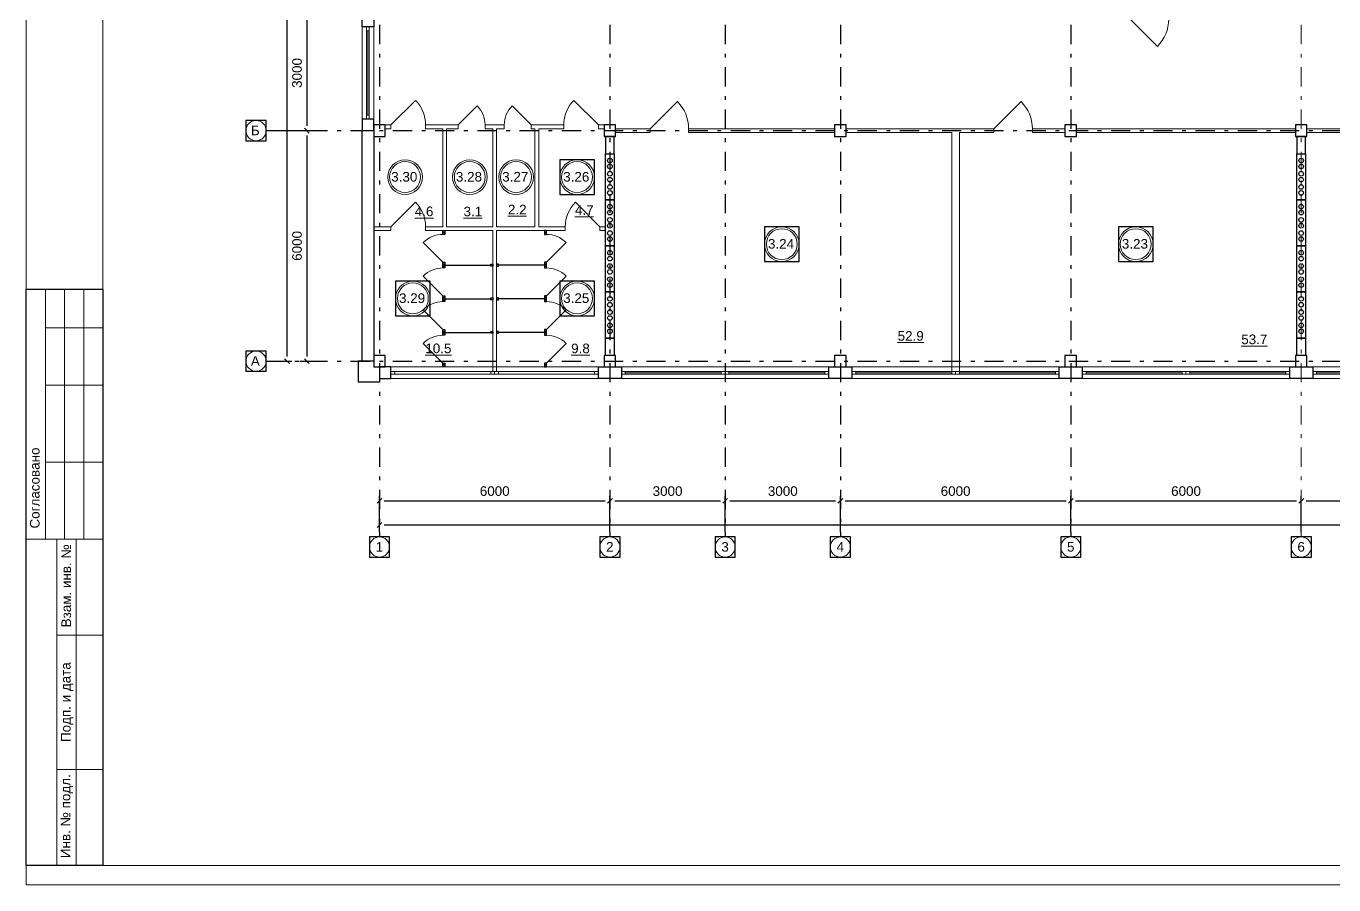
# Model space of a CAD drawing. Header units: metres. Extents: x -5 to 574, y -5 to 79.
# Drawn here: x 484.5 to 518.55, y 0 to 22.35 of the extents above; entities that cross this region are included whole.
import ezdxf
from ezdxf.enums import TextEntityAlignment as Align

# ---------------------------------------------------------------- set-up
doc = ezdxf.new("R2010")
doc.units = ezdxf.units.M
doc.header["$MEASUREMENT"] = 0
doc.linetypes.add('( Dashdot )', pattern=[1.001, 0.5, -0.25, 0.001, -0.25])
doc.layers.get('DEFPOINTS').update_dxf_attribs({"lineweight": 0})
doc.layers.add('Level 50', color=7, linetype='Continuous', lineweight=0)
doc.layers.add('Level 63', color=7, linetype='Continuous', lineweight=0)
doc.layers.add('YOLO_STAMP', color=1, linetype='Continuous')
doc.layers.add('YOLO_TABLE', color=1, linetype='Continuous')
doc.styles.add('Standard_0', font='arial.ttf')
doc.styles.add('Style-Arial', font='arial.ttf')
doc.dimstyles.get("Standard").update_dxf_attribs({"dimtxt": 0.00018, "dimasz": 0.00018, "dimexe": 0.0002, "dimexo": 0.0625, "dimgap": 9e-05, "dimtad": 0, "dimtih": 1, "dimtoh": 1, "dimdec": 4, "dimlfac": 1000, "dimzin": 0, "dimdsep": 46, "dimtxsty": 'Standard_0', "dimcen": 9e-05, "dimadec": 0, "dimazin": 0, "dimtfac": 1, "dimtdec": 4, "dimtofl": 0, "dimtmove": 0, "dimatfit": 0, "dimfxl": 0.01, "dimfxlon": 1, "dimtolj": 1, "dimtzin": 0, "dimarcsym": 0})

# ---------------------------------------------------------------- blocks, each defined once
blk = doc.blocks.new('_Oblique-1')
at = {"color": 0, "linetype": 'ByBlock', "lineweight": -2}
blk.add_line((0.5, 0.5), (-0.5, -0.5), dxfattribs=at)
blk = doc.blocks.new('*D279')
at = {"color": 0, "linetype": 'Continuous', "lineweight": -2, "transparency": 16777216}
for p, q in [((493.703, 9.181), (493.703, 9.491)), ((493.828, 9.366), (559.578, 9.366)), ((559.703, 9.181), (559.703, 9.491))]:
    blk.add_line(p, q, dxfattribs=at)
at = {"layer": 'DEFPOINTS', "color": 0, "linetype": 'Continuous', "lineweight": 0, "transparency": 16777216}
for p in [(559.703, 9.366), (493.703, 9.056), (559.703, 9.056)]:
    blk.add_point(p, dxfattribs=at)
at = {"color": 0, "linetype": 'Continuous', "lineweight": -2, "transparency": 16777216, "xscale": 0.125, "yscale": 0.125, "zscale": 0.125, "rotation": 180}
blk.add_blockref('_Oblique-1', (493.703, 9.366), dxfattribs=at)
at = {"color": 0, "linetype": 'Continuous', "lineweight": -2, "transparency": 16777216, "xscale": 0.125, "yscale": 0.125, "zscale": 0.125}
blk.add_blockref('_Oblique-1', (559.703, 9.366), dxfattribs=at)
at = {"color": 0, "linetype": 'Continuous', "lineweight": 0, "transparency": 16777216, "insert": (526.703, 9.619), "char_height": 0.25, "attachment_point": 5, "style": 'Style-Arial'}
blk.add_mtext('\\A1;66000', dxfattribs=at)
blk = doc.blocks.new('*D281')
at = {"color": 0, "linetype": 'Continuous', "lineweight": -2, "transparency": 16777216}
for p, q in [((490.876, 55.629), (491.418, 55.629)), ((491.293, 55.504), (491.293, 13.754)), ((490.876, 13.629), (491.418, 13.629))]:
    blk.add_line(p, q, dxfattribs=at)
at = {"layer": 'DEFPOINTS', "color": 0, "linetype": 'Continuous', "lineweight": 0, "transparency": 16777216}
for p in [(490.751, 55.629), (490.751, 13.629), (491.293, 13.629)]:
    blk.add_point(p, dxfattribs=at)
at = {"color": 0, "linetype": 'Continuous', "lineweight": -2, "transparency": 16777216, "xscale": 0.125, "yscale": 0.125, "zscale": 0.125}
for p, rotation in [((491.293, 55.629), 90), ((491.293, 13.629), 270)]:
    blk.add_blockref('_Oblique-1', p, dxfattribs=dict(at, rotation=rotation))
at = {"color": 0, "linetype": 'Continuous', "lineweight": 0, "transparency": 16777216, "insert": (491.041, 34.629), "char_height": 0.25, "attachment_point": 5, "rotation": 90, "style": 'Style-Arial'}
blk.add_mtext('\\A1;42000', dxfattribs=at)
blk = doc.blocks.new('*D277')
at = {"color": 0, "linetype": 'Continuous', "lineweight": -2, "transparency": 16777216}
for p, q in [((493.703, 9.181), (493.703, 10.119)), ((493.828, 9.994), (499.578, 9.994)), ((499.703, 9.181), (499.703, 10.119))]:
    blk.add_line(p, q, dxfattribs=at)
at = {"layer": 'DEFPOINTS', "color": 0, "linetype": 'Continuous', "lineweight": 0, "transparency": 16777216}
for p in [(499.703, 9.994), (493.703, 9.056), (499.703, 9.056)]:
    blk.add_point(p, dxfattribs=at)
at = {"color": 0, "linetype": 'Continuous', "lineweight": -2, "transparency": 16777216, "xscale": 0.125, "yscale": 0.125, "zscale": 0.125, "rotation": 180}
blk.add_blockref('_Oblique-1', (493.703, 9.994), dxfattribs=at)
at = {"color": 0, "linetype": 'Continuous', "lineweight": -2, "transparency": 16777216, "xscale": 0.125, "yscale": 0.125, "zscale": 0.125}
blk.add_blockref('_Oblique-1', (499.703, 9.994), dxfattribs=at)
at = {"color": 0, "linetype": 'Continuous', "lineweight": 0, "transparency": 16777216, "insert": (496.703, 10.246), "char_height": 0.25, "attachment_point": 5, "style": 'Style-Arial'}
blk.add_mtext('\\A1;6000', dxfattribs=at)
blk = doc.blocks.new('*U29')
at = {"color": 7, "linetype": 'Continuous', "lineweight": 0, "flags": 128}
blk.add_lwpolyline([(42.05, 29.7), (42.05, -29.7), (-42.05, -29.7), (-42.05, 29.7), (42.05, 29.7)], close=True, dxfattribs=at)
at = {"layer": 'Level 50', "color": 7, "linetype": 'Continuous', "lineweight": 13}
for p, q in [((-40.05, 29.2), (-40.05, -29.2)), ((41.55, -29.2), (-41.25, -29.2))]:
    blk.add_line(p, q, dxfattribs=at)
at = {"layer": 'Level 63', "color": 7, "linetype": 'Continuous', "lineweight": 13}
for p, q in [((-42.05, -14.2), (-40.05, -14.2)), ((-42.05, -14.2), (-42.05, -20.7)), ((-41.55, -14.2), (-41.55, -20.7)), ((-41.05, -14.2), (-41.05, -20.7)), ((-40.55, -14.2), (-40.55, -20.7)), ((-41.55, -15.2), (-40.05, -15.2)), ((-41.55, -16.7), (-40.05, -16.7)), ((-41.55, -18.7), (-40.05, -18.7)), ((-42.05, -20.7), (-40.05, -20.7)), ((-41.25, -20.7), (-40.05, -20.7)), ((-40.75, -29.2), (-40.75, -20.7)), ((-41.25, -23.2), (-40.05, -23.2)), ((-41.25, -26.7), (-40.05, -26.7))]:
    blk.add_line(p, q, dxfattribs=at)
at = {"layer": 'Level 63', "color": 7, "linetype": 'Continuous', "lineweight": 13, "flags": 128}
blk.add_lwpolyline([(-41.25, -29.2), (-41.25, -20.7)], dxfattribs=at)
at = {"layer": 'Level 63', "color": 7, "linetype": 'Continuous', "lineweight": 0, "style": 'Style-Arial'}
for s, p in [('Согласовано', (-41.826, -19.373)), ('Взам. инв. №', (-41.007, -21.916)), ('Подп. и дата', (-41.02, -24.945)), ('Инв. № подл.', (-41.025, -27.913))]:
    blk.add_text(s, height=0.25002, rotation=90, dxfattribs=at).set_placement(p, align=Align.MIDDLE_CENTER)
blk = doc.blocks.new('*D495')
at = {"color": 0, "linetype": 'Continuous', "lineweight": -2, "transparency": 16777216}
for p, q in [((491.126, 22.629), (491.933, 22.629)), ((491.808, 22.504), (491.808, 19.754)), ((490.876, 19.629), (491.933, 19.629))]:
    blk.add_line(p, q, dxfattribs=at)
at = {"layer": 'DEFPOINTS', "color": 0, "linetype": 'Continuous', "lineweight": 0, "transparency": 16777216}
for p in [(491.001, 22.629), (490.751, 19.629), (491.808, 19.629)]:
    blk.add_point(p, dxfattribs=at)
at = {"color": 0, "linetype": 'Continuous', "lineweight": -2, "transparency": 16777216, "xscale": 0.125, "yscale": 0.125, "zscale": 0.125}
for p, rotation in [((491.808, 22.629), 90), ((491.808, 19.629), 270)]:
    blk.add_blockref('_Oblique-1', p, dxfattribs=dict(at, rotation=rotation))
at = {"color": 0, "linetype": 'Continuous', "lineweight": 0, "transparency": 16777216, "insert": (491.556, 21.129), "char_height": 0.25, "attachment_point": 5, "rotation": 90, "style": 'Style-Arial'}
blk.add_mtext('\\A1;3000', dxfattribs=at)
blk = doc.blocks.new('*D496')
at = {"color": 0, "linetype": 'Continuous', "lineweight": -2, "transparency": 16777216}
for p, q in [((490.876, 19.629), (491.933, 19.629)), ((491.808, 19.504), (491.808, 13.754)), ((491.626, 13.629), (491.933, 13.629))]:
    blk.add_line(p, q, dxfattribs=at)
at = {"layer": 'DEFPOINTS', "color": 0, "linetype": 'Continuous', "lineweight": 0, "transparency": 16777216}
for p in [(490.751, 19.629), (491.501, 13.629), (491.808, 13.629)]:
    blk.add_point(p, dxfattribs=at)
at = {"color": 0, "linetype": 'Continuous', "lineweight": -2, "transparency": 16777216, "xscale": 0.125, "yscale": 0.125, "zscale": 0.125}
for p, rotation in [((491.808, 19.629), 90), ((491.808, 13.629), 270)]:
    blk.add_blockref('_Oblique-1', p, dxfattribs=dict(at, rotation=rotation))
at = {"color": 0, "linetype": 'Continuous', "lineweight": 0, "transparency": 16777216, "insert": (491.556, 16.629), "char_height": 0.25, "attachment_point": 5, "rotation": 90, "style": 'Style-Arial'}
blk.add_mtext('\\A1;6000', dxfattribs=at)
blk = doc.blocks.new('*D514')
at = {"color": 0, "linetype": 'Continuous', "lineweight": -2, "transparency": 16777216}
for p, q in [((499.703, 9.181), (499.703, 10.119)), ((499.828, 9.994), (502.578, 9.994)), ((502.703, 9.181), (502.703, 10.119))]:
    blk.add_line(p, q, dxfattribs=at)
at = {"layer": 'DEFPOINTS', "color": 0, "linetype": 'Continuous', "lineweight": 0, "transparency": 16777216}
for p in [(502.703, 9.994), (499.703, 9.056), (502.703, 9.056)]:
    blk.add_point(p, dxfattribs=at)
at = {"color": 0, "linetype": 'Continuous', "lineweight": -2, "transparency": 16777216, "xscale": 0.125, "yscale": 0.125, "zscale": 0.125, "rotation": 180}
blk.add_blockref('_Oblique-1', (499.703, 9.994), dxfattribs=at)
at = {"color": 0, "linetype": 'Continuous', "lineweight": -2, "transparency": 16777216, "xscale": 0.125, "yscale": 0.125, "zscale": 0.125}
blk.add_blockref('_Oblique-1', (502.703, 9.994), dxfattribs=at)
at = {"color": 0, "linetype": 'Continuous', "lineweight": 0, "transparency": 16777216, "insert": (501.203, 10.246), "char_height": 0.25, "attachment_point": 5, "style": 'Style-Arial'}
blk.add_mtext('\\A1;3000', dxfattribs=at)
blk = doc.blocks.new('*D515')
at = {"color": 0, "linetype": 'Continuous', "lineweight": -2, "transparency": 16777216}
for p, q in [((502.703, 9.181), (502.703, 10.119)), ((502.828, 9.994), (505.578, 9.994)), ((505.703, 9.181), (505.703, 10.119))]:
    blk.add_line(p, q, dxfattribs=at)
at = {"layer": 'DEFPOINTS', "color": 0, "linetype": 'Continuous', "lineweight": 0, "transparency": 16777216}
for p in [(505.703, 9.994), (502.703, 9.056), (505.703, 9.056)]:
    blk.add_point(p, dxfattribs=at)
at = {"color": 0, "linetype": 'Continuous', "lineweight": -2, "transparency": 16777216, "xscale": 0.125, "yscale": 0.125, "zscale": 0.125, "rotation": 180}
blk.add_blockref('_Oblique-1', (502.703, 9.994), dxfattribs=at)
at = {"color": 0, "linetype": 'Continuous', "lineweight": -2, "transparency": 16777216, "xscale": 0.125, "yscale": 0.125, "zscale": 0.125}
blk.add_blockref('_Oblique-1', (505.703, 9.994), dxfattribs=at)
at = {"color": 0, "linetype": 'Continuous', "lineweight": 0, "transparency": 16777216, "insert": (504.203, 10.246), "char_height": 0.25, "attachment_point": 5, "style": 'Style-Arial'}
blk.add_mtext('\\A1;3000', dxfattribs=at)
blk = doc.blocks.new('*D516')
at = {"color": 0, "linetype": 'Continuous', "lineweight": -2, "transparency": 16777216}
for p, q in [((505.703, 9.181), (505.703, 10.119)), ((505.828, 9.994), (511.578, 9.994)), ((511.703, 9.181), (511.703, 10.119))]:
    blk.add_line(p, q, dxfattribs=at)
at = {"layer": 'DEFPOINTS', "color": 0, "linetype": 'Continuous', "lineweight": 0, "transparency": 16777216}
for p in [(511.703, 9.994), (505.703, 9.056), (511.703, 9.056)]:
    blk.add_point(p, dxfattribs=at)
at = {"color": 0, "linetype": 'Continuous', "lineweight": -2, "transparency": 16777216, "xscale": 0.125, "yscale": 0.125, "zscale": 0.125, "rotation": 180}
blk.add_blockref('_Oblique-1', (505.703, 9.994), dxfattribs=at)
at = {"color": 0, "linetype": 'Continuous', "lineweight": -2, "transparency": 16777216, "xscale": 0.125, "yscale": 0.125, "zscale": 0.125}
blk.add_blockref('_Oblique-1', (511.703, 9.994), dxfattribs=at)
at = {"color": 0, "linetype": 'Continuous', "lineweight": 0, "transparency": 16777216, "insert": (508.703, 10.246), "char_height": 0.25, "attachment_point": 5, "style": 'Style-Arial'}
blk.add_mtext('\\A1;6000', dxfattribs=at)
blk = doc.blocks.new('*D517')
at = {"color": 0, "linetype": 'Continuous', "lineweight": -2, "transparency": 16777216}
for p, q in [((511.703, 9.181), (511.703, 10.119)), ((511.828, 9.994), (517.578, 9.994)), ((517.703, 9.181), (517.703, 10.119))]:
    blk.add_line(p, q, dxfattribs=at)
at = {"layer": 'DEFPOINTS', "color": 0, "linetype": 'Continuous', "lineweight": 0, "transparency": 16777216}
for p in [(517.703, 9.994), (511.703, 9.056), (517.703, 9.056)]:
    blk.add_point(p, dxfattribs=at)
at = {"color": 0, "linetype": 'Continuous', "lineweight": -2, "transparency": 16777216, "xscale": 0.125, "yscale": 0.125, "zscale": 0.125, "rotation": 180}
blk.add_blockref('_Oblique-1', (511.703, 9.994), dxfattribs=at)
at = {"color": 0, "linetype": 'Continuous', "lineweight": -2, "transparency": 16777216, "xscale": 0.125, "yscale": 0.125, "zscale": 0.125}
blk.add_blockref('_Oblique-1', (517.703, 9.994), dxfattribs=at)
at = {"color": 0, "linetype": 'Continuous', "lineweight": 0, "transparency": 16777216, "insert": (514.703, 10.246), "char_height": 0.25, "attachment_point": 5, "style": 'Style-Arial'}
blk.add_mtext('\\A1;6000', dxfattribs=at)
blk = doc.blocks.new('*D518')
at = {"color": 0, "linetype": 'Continuous', "lineweight": -2, "transparency": 16777216}
for p, q in [((517.703, 9.181), (517.703, 10.119)), ((517.828, 9.994), (523.578, 9.994)), ((523.703, 9.181), (523.703, 10.119))]:
    blk.add_line(p, q, dxfattribs=at)
at = {"layer": 'DEFPOINTS', "color": 0, "linetype": 'Continuous', "lineweight": 0, "transparency": 16777216}
for p in [(523.703, 9.994), (517.703, 9.056), (523.703, 9.056)]:
    blk.add_point(p, dxfattribs=at)
at = {"color": 0, "linetype": 'Continuous', "lineweight": -2, "transparency": 16777216, "xscale": 0.125, "yscale": 0.125, "zscale": 0.125, "rotation": 180}
blk.add_blockref('_Oblique-1', (517.703, 9.994), dxfattribs=at)
at = {"color": 0, "linetype": 'Continuous', "lineweight": -2, "transparency": 16777216, "xscale": 0.125, "yscale": 0.125, "zscale": 0.125}
blk.add_blockref('_Oblique-1', (523.703, 9.994), dxfattribs=at)
at = {"color": 0, "linetype": 'Continuous', "lineweight": 0, "transparency": 16777216, "insert": (520.703, 10.246), "char_height": 0.25, "attachment_point": 5, "style": 'Style-Arial'}
blk.add_mtext('\\A1;6000', dxfattribs=at)

msp = doc.modelspace()

# ---------------------------------------------------------------- linework, layer by layer
at = {"color": 1, "linetype": '( Dashdot )'}
for p, q in [((493.70251658, 57.57893372), (493.70251658, 9.05551876)), ((499.70251658, 57.57893372), (499.70251658, 9.05551876)), ((502.70251658, 57.57893372), (502.70251658, 9.05551876)), ((505.70251658, 57.57893372), (505.70251658, 9.05551876)), ((511.70251658, 57.57893372), (511.70251658, 9.05551876)), ((490.75092866, 19.62893372), (562.65092866, 19.62893372)), ((490.75092866, 13.62893372), (562.65092866, 13.62893372))]:
    msp.add_line(p, q, dxfattribs=at)
at = {"color": 1, "linetype": '( Dashdot )', "lineweight": 0}
msp.add_line((517.70251658, 57.57893372), (517.70251658, 9.05551876), dxfattribs=at)
at = {"color": 7, "lineweight": 13}
msp.add_line((513.25092866, 22.52893372), (513.95803544, 21.82182694), dxfattribs=at)
at = {"color": 7, "linetype": 'Continuous', "lineweight": 0, "extrusion": (0, 0, -1)}
msp.add_line((493.40092866, 22.22893372), (493.40092866, 20.02893372), dxfattribs=at)
at = {"color": 7, "linetype": 'Continuous', "lineweight": 13, "extrusion": (0, 0, -1)}
for p, q in [((494.00092866, 19.77893372), (494.63732476, 20.41532982)), ((495.75092866, 19.77893372), (496.24590341, 20.27390847)), ((494.00092866, 17.12893372), (494.63732476, 17.76532982))]:
    msp.add_line(p, q, dxfattribs=at)
at = {"color": 7, "linetype": 'Continuous', "lineweight": 13}
for p, q in [((497.65092866, 19.77893372), (497.15595391, 20.27390847)), ((499.40092866, 19.77893372), (498.76453256, 20.41532982)), ((494.90092866, 19.77893372), (495.75092866, 19.77893372)), ((494.90092866, 19.77893372), (494.90092866, 19.67893372)), ((495.75092866, 19.77893372), (495.75092866, 19.67893372)), ((496.45092866, 19.77893372), (496.95092866, 19.77893372)), ((496.45092866, 19.77893372), (496.45092866, 19.67893372)), ((496.95092866, 19.77893372), (496.95092866, 19.67893372)), ((497.65092866, 19.77893372), (498.50092866, 19.77893372)), ((497.65092866, 19.77893372), (497.65092866, 19.67893372)), ((498.50092866, 19.77893372), (498.50092866, 19.67893372)), ((494.90092866, 19.67893372), (495.35092866, 19.67893372)), ((495.35092866, 17.12893372), (495.35092866, 19.67893372)), ((495.45092866, 17.12893372), (495.45092866, 19.67893372)), ((495.45092866, 19.67893372), (495.75092866, 19.67893372)), ((496.45092866, 19.67893372), (496.65092866, 19.67893372)), ((496.65092866, 17.12893372), (496.65092866, 19.67893372)), ((496.75092866, 19.67893372), (496.95092866, 19.67893372)), ((496.75092866, 17.12893372), (496.75092866, 19.67893372)), ((497.65092866, 19.67893372), (497.75092866, 19.67893372)), ((497.75092866, 17.12893372), (497.75092866, 19.67893372)), ((497.85092866, 17.12893372), (497.85092866, 19.67893372)), ((497.85092866, 19.67893372), (498.50092866, 19.67893372)), ((500.75092866, 19.67893372), (500.75092866, 19.57893372)), ((501.75092866, 19.67893372), (501.75092866, 19.57893372)), ((509.70092866, 19.67893372), (509.70092866, 19.57893372)), ((510.70092866, 19.67893372), (510.70092866, 19.57893372)), ((499.44092866, 17.12893372), (498.80453256, 17.76532982)), ((494.00092866, 17.12893372), (493.55092866, 17.12893372)), ((494.00092866, 17.02893372), (493.55092866, 17.02893372)), ((494.00092866, 17.12893372), (494.00092866, 17.02893372)), ((494.90092866, 17.12893372), (494.90092866, 17.02893372)), ((495.35092866, 17.12893372), (494.90092866, 17.12893372)), ((496.65092866, 17.02893372), (494.90092866, 17.02893372)), ((496.65092866, 17.12893372), (495.45092866, 17.12893372)), ((497.75092866, 17.12893372), (496.75092866, 17.12893372)), ((498.54092866, 17.02893372), (496.75092866, 17.02893372)), ((498.54092866, 17.12893372), (497.85092866, 17.12893372)), ((498.54092866, 17.12893372), (498.54092866, 17.02893372)), ((499.59092866, 17.12893372), (499.44092866, 17.12893372)), ((499.44092866, 17.12893372), (499.44092866, 17.02893372)), ((499.59092866, 17.02893372), (499.44092866, 17.02893372))]:
    msp.add_line(p, q, dxfattribs=at)
at = {"color": 7, "lineweight": 13, "extrusion": (0, 0, -1)}
for p, q in [((500.75092866, 19.67893372), (501.45803544, 20.3860405)), ((509.70092866, 19.67893372), (510.40803544, 20.3860405))]:
    msp.add_line(p, q, dxfattribs=at)
at = {"color": 252, "linetype": 'Continuous', "lineweight": 13, "extrusion": (0, 0, -1)}
for p, q in [((494.83827624, 16.71658613), (495.35092866, 16.20393372)), ((494.83827624, 15.84158613), (495.35092866, 15.32893372)), ((494.83827624, 14.96658613), (495.35092866, 14.45393372)), ((494.83827624, 14.09158613), (495.35092866, 13.57893372))]:
    msp.add_line(p, q, dxfattribs=at)
at = {"color": 252, "linetype": 'Continuous', "lineweight": 13}
for p, q in [((498.56358108, 16.71658613), (498.05092866, 16.20393372)), ((498.56358108, 15.84158613), (498.05092866, 15.32893372)), ((498.56358108, 14.96658613), (498.05092866, 14.45393372)), ((498.56358108, 14.09158613), (498.05092866, 13.57893372))]:
    msp.add_line(p, q, dxfattribs=at)
at = {"color": 252, "linetype": 'Continuous', "lineweight": 30, "extrusion": (0, 0, -1)}
for p, q in [((495.40092866, 16.12893372), (496.60092866, 16.12893372)), ((495.40092866, 15.25393372), (496.60092866, 15.25393372)), ((495.40092866, 14.37893372), (496.60092866, 14.37893372))]:
    msp.add_line(p, q, dxfattribs=at)
at = {"color": 252, "linetype": 'Continuous', "lineweight": 30}
for p, q in [((498.00092866, 16.12893372), (496.80092866, 16.12893372)), ((498.00092866, 15.25393372), (496.80092866, 15.25393372)), ((498.00092866, 14.37893372), (496.80092866, 14.37893372))]:
    msp.add_line(p, q, dxfattribs=at)
at = {"color": 7, "linetype": 'Continuous', "lineweight": 30}
for p, q in [((493.25092866, 13.62893372), (493.15092866, 13.62893372)), ((493.15092866, 13.62893372), (493.15092866, 13.07893372)), ((493.70092866, 13.07893372), (493.15092866, 13.07893372)), ((493.70092866, 13.17893372), (493.70092866, 13.07893372))]:
    msp.add_line(p, q, dxfattribs=at)
at = {"color": 7, "linetype": 'Continuous', "lineweight": 0}
for p, q in [((502.60092866, 13.32893372), (500.10095938, 13.32673921)), ((505.30092866, 13.32893372), (502.80092866, 13.32893372)), ((508.60092866, 13.32893372), (506.10095938, 13.32673921)), ((511.30092866, 13.32893372), (508.80092866, 13.32893372)), ((514.60092866, 13.32893372), (512.10095938, 13.32673921)), ((517.30092866, 13.32893372), (514.80092866, 13.32893372)), ((520.60092866, 13.32893372), (518.10095938, 13.32673921))]:
    msp.add_line(p, q, dxfattribs=at)
at = {"color": 7, "linetype": 'Continuous', "lineweight": 30, "flags": 128}
for points in [[(493.25092866, 22.32893372), (493.25092866, 22.92893372), (493.55092866, 22.92893372), (493.55092866, 22.32893372), (493.25092866, 22.32893372)], [(493.25092866, 19.62893372), (493.55092866, 19.62893372), (493.55092866, 19.92893372), (493.25092866, 19.92893372), (493.25092866, 19.62893372)], [(493.55092866, 19.77893372), (493.55092866, 19.47893372), (493.85092866, 19.47893372), (493.85092866, 19.77893372), (493.55092866, 19.77893372)], [(499.55092866, 19.77893372), (499.55092866, 19.47893372), (499.85092866, 19.47893372), (499.85092866, 19.77893372), (499.55092866, 19.77893372)], [(505.55092866, 19.77893372), (505.55092866, 19.47893372), (505.85092866, 19.47893372), (505.85092866, 19.77893372), (505.55092866, 19.77893372)], [(511.55092866, 19.77893372), (511.55092866, 19.47893372), (511.85092866, 19.47893372), (511.85092866, 19.77893372), (511.55092866, 19.77893372)], [(517.55092866, 19.77893372), (517.55092866, 19.47893372), (517.85092866, 19.47893372), (517.85092866, 19.77893372), (517.55092866, 19.77893372)], [(493.25092866, 13.62893372), (493.25092866, 19.62893372), (493.55092866, 19.62893372), (493.55092866, 13.62893372), (493.25092866, 13.62893372)], [(499.59092866, 19.02893372), (499.81092866, 19.02893372), (499.81092866, 19.47893372), (499.59092866, 19.47893372), (499.59092866, 19.02893372)], [(517.59092866, 19.02893372), (517.81092866, 19.02893372), (517.81092866, 19.47893372), (517.59092866, 19.47893372), (517.59092866, 19.02893372)], [(499.59092866, 17.82893372), (499.59092866, 19.02893372), (499.81092866, 19.02893372), (499.81092866, 17.82893372), (499.59092866, 17.82893372)], [(517.59092866, 17.82893372), (517.59092866, 19.02893372), (517.81092866, 19.02893372), (517.81092866, 17.82893372), (517.59092866, 17.82893372)], [(499.59092866, 16.62893372), (499.59092866, 17.82893372), (499.81092866, 17.82893372), (499.81092866, 16.62893372), (499.59092866, 16.62893372)], [(517.59092866, 16.62893372), (517.59092866, 17.82893372), (517.81092866, 17.82893372), (517.81092866, 16.62893372), (517.59092866, 16.62893372)], [(499.59092866, 15.42893372), (499.59092866, 16.62893372), (499.81092866, 16.62893372), (499.81092866, 15.42893372), (499.59092866, 15.42893372)], [(517.59092866, 15.42893372), (517.59092866, 16.62893372), (517.81092866, 16.62893372), (517.81092866, 15.42893372), (517.59092866, 15.42893372)], [(499.59092866, 14.22893372), (499.59092866, 15.42893372), (499.81092866, 15.42893372), (499.81092866, 14.22893372), (499.59092866, 14.22893372)], [(517.59092866, 14.22893372), (517.59092866, 15.42893372), (517.81092866, 15.42893372), (517.81092866, 14.22893372), (517.59092866, 14.22893372)], [(499.59092866, 14.22893372), (499.81092866, 14.22893372), (499.81092866, 13.77893372), (499.59092866, 13.77893372), (499.59092866, 14.22893372)], [(517.59092866, 14.22893372), (517.81092866, 14.22893372), (517.81092866, 13.77893372), (517.59092866, 13.77893372), (517.59092866, 14.22893372)], [(493.55092866, 13.77893372), (493.55092866, 13.47893372), (493.85092866, 13.47893372), (493.85092866, 13.77893372), (493.55092866, 13.77893372)], [(499.55092866, 13.77893372), (499.55092866, 13.47893372), (499.85092866, 13.47893372), (499.85092866, 13.77893372), (499.55092866, 13.77893372)], [(505.55092866, 13.77893372), (505.55092866, 13.47893372), (505.85092866, 13.47893372), (505.85092866, 13.77893372), (505.55092866, 13.77893372)], [(511.55092866, 13.77893372), (511.55092866, 13.47893372), (511.85092866, 13.47893372), (511.85092866, 13.77893372), (511.55092866, 13.77893372)], [(517.55092866, 13.77893372), (517.55092866, 13.47893372), (517.85092866, 13.47893372), (517.85092866, 13.77893372), (517.55092866, 13.77893372)], [(493.70092866, 13.17893372), (494.00092866, 13.17893372), (494.00092866, 13.47893372), (493.70092866, 13.47893372), (493.70092866, 13.17893372)], [(500.00092866, 13.17893372), (499.40092866, 13.17893372), (499.40092866, 13.47893372), (500.00092866, 13.47893372), (500.00092866, 13.17893372)], [(506.00092866, 13.17893372), (505.40092866, 13.17893372), (505.40092866, 13.47893372), (506.00092866, 13.47893372), (506.00092866, 13.17893372)], [(512.00092866, 13.17893372), (511.40092866, 13.17893372), (511.40092866, 13.47893372), (512.00092866, 13.47893372), (512.00092866, 13.17893372)], [(518.00092866, 13.17893372), (517.40092866, 13.17893372), (517.40092866, 13.47893372), (518.00092866, 13.47893372), (518.00092866, 13.17893372)]]:
    msp.add_lwpolyline(points, close=True, dxfattribs=at)
at = {"color": 7, "linetype": 'Continuous', "lineweight": 0, "flags": 128}
for points in [[(493.25092866, 22.32893372), (493.25092866, 19.92893372), (493.55092866, 19.92893372), (493.55092866, 22.32893372), (493.25092866, 22.32893372)], [(494.00092866, 13.47893372), (499.40092866, 13.47893372), (499.40092866, 13.17893372), (494.00092866, 13.17893372), (494.00092866, 13.47893372)], [(494.10092866, 13.36393372), (499.30092866, 13.36393372), (499.30092866, 13.29393372), (494.10092866, 13.29393372), (494.10092866, 13.36393372)], [(500.00092866, 13.47893372), (505.40092866, 13.47893372), (505.40092866, 13.17893372), (500.00092866, 13.17893372), (500.00092866, 13.47893372)], [(500.10092866, 13.36173918), (502.60092866, 13.36393372), (502.60099011, 13.29393377), (500.10099011, 13.29173923), (500.10092866, 13.36173918)], [(502.80092866, 13.36393372), (505.30092866, 13.36393372), (505.30092866, 13.29393372), (502.80092866, 13.29393372), (502.80092866, 13.36393372)], [(506.00092866, 13.47893372), (511.40092866, 13.47893372), (511.40092866, 13.17893372), (506.00092866, 13.17893372), (506.00092866, 13.47893372)], [(506.10092866, 13.36173918), (508.60092866, 13.36393372), (508.60099011, 13.29393377), (506.10099011, 13.29173923), (506.10092866, 13.36173918)], [(508.80092866, 13.36393372), (511.30092866, 13.36393372), (511.30092866, 13.29393372), (508.80092866, 13.29393372), (508.80092866, 13.36393372)], [(512.00092866, 13.47893372), (517.40092866, 13.47893372), (517.40092866, 13.17893372), (512.00092866, 13.17893372), (512.00092866, 13.47893372)], [(512.10092866, 13.36173918), (514.60092866, 13.36393372), (514.60099011, 13.29393377), (512.10099011, 13.29173923), (512.10092866, 13.36173918)], [(514.80092866, 13.36393372), (517.30092866, 13.36393372), (517.30092866, 13.29393372), (514.80092866, 13.29393372), (514.80092866, 13.36393372)], [(518.00092866, 13.47893372), (523.40092866, 13.47893372), (523.40092866, 13.17893372), (518.00092866, 13.17893372), (518.00092866, 13.47893372)], [(518.10092866, 13.36173918), (520.60092866, 13.36393372), (520.60099011, 13.29393377), (518.10099011, 13.29173923), (518.10092866, 13.36173918)]]:
    msp.add_lwpolyline(points, close=True, dxfattribs=at)
at = {"color": 7, "linetype": 'Continuous', "lineweight": 13, "extrusion": (0, 0, -1), "flags": 128}
for points in [[(-493.43592866, 22.22893372), (-493.43592866, 22.32893372), (-493.36592866, 22.32893372), (-493.36592866, 22.22893372), (-493.43592866, 22.22893372)], [(-493.43592866, 19.92893372), (-493.43592866, 20.02893372), (-493.36592866, 20.02893372), (-493.36592866, 19.92893372), (-493.43592866, 19.92893372)]]:
    msp.add_lwpolyline(points, close=True, dxfattribs=at)
at = {"color": 7, "linetype": 'Continuous', "lineweight": 0, "extrusion": (0, 0, -1), "flags": 128}
msp.add_lwpolyline([(-493.36592866, 22.22893372), (-493.36592866, 20.02893372), (-493.43592866, 20.02893372), (-493.43592866, 22.22893372), (-493.36592866, 22.22893372)], close=True, dxfattribs=at)
at = {"color": 7, "linetype": 'Continuous', "lineweight": 13, "flags": 128}
for points in [[(494.00092866, 19.77893372), (494.00092866, 19.67893372), (493.85092866, 19.67893372), (493.85092866, 19.77893372), (494.00092866, 19.77893372)], [(499.40092866, 19.77893372), (499.40092866, 19.67893372), (499.55092866, 19.67893372), (499.55092866, 19.77893372), (499.40092866, 19.77893372)], [(511.85092866, 19.67893372), (517.55092866, 19.67893372), (517.55092866, 19.57893372), (511.85092866, 19.57893372), (511.85092866, 19.67893372)], [(494.00092866, 13.36393372), (494.10092866, 13.36393372), (494.10092866, 13.29393372), (494.00092866, 13.29393372), (494.00092866, 13.36393372)], [(496.60092866, 13.36393372), (496.70092866, 13.36393372), (496.70092866, 13.29393372), (496.60092866, 13.29393372), (496.60092866, 13.36393372)], [(496.70092866, 13.36393372), (496.80092866, 13.36393372), (496.80092866, 13.29393372), (496.70092866, 13.29393372), (496.70092866, 13.36393372)], [(499.30092866, 13.36393372), (499.40092866, 13.36393372), (499.40092866, 13.29393372), (499.30092866, 13.29393372), (499.30092866, 13.36393372)], [(500.00092866, 13.36173918), (500.10092866, 13.36173918), (500.10092866, 13.29173918), (500.00092866, 13.29173918), (500.00092866, 13.36173918)], [(502.60092866, 13.36393372), (502.70092866, 13.36393372), (502.70092866, 13.29393372), (502.60092866, 13.29393372), (502.60092866, 13.36393372)], [(502.70092866, 13.36393372), (502.80092866, 13.36393372), (502.80092866, 13.29393372), (502.70092866, 13.29393372), (502.70092866, 13.36393372)], [(505.30092866, 13.36393372), (505.40092866, 13.36393372), (505.40092866, 13.29393372), (505.30092866, 13.29393372), (505.30092866, 13.36393372)], [(506.00092866, 13.36173918), (506.10092866, 13.36173918), (506.10092866, 13.29173918), (506.00092866, 13.29173918), (506.00092866, 13.36173918)], [(508.60092866, 13.36393372), (508.70092866, 13.36393372), (508.70092866, 13.29393372), (508.60092866, 13.29393372), (508.60092866, 13.36393372)], [(508.70092866, 13.36393372), (508.80092866, 13.36393372), (508.80092866, 13.29393372), (508.70092866, 13.29393372), (508.70092866, 13.36393372)], [(511.30092866, 13.36393372), (511.40092866, 13.36393372), (511.40092866, 13.29393372), (511.30092866, 13.29393372), (511.30092866, 13.36393372)], [(512.00092866, 13.36173918), (512.10092866, 13.36173918), (512.10092866, 13.29173918), (512.00092866, 13.29173918), (512.00092866, 13.36173918)], [(514.60092866, 13.36393372), (514.70092866, 13.36393372), (514.70092866, 13.29393372), (514.60092866, 13.29393372), (514.60092866, 13.36393372)], [(514.70092866, 13.36393372), (514.80092866, 13.36393372), (514.80092866, 13.29393372), (514.70092866, 13.29393372), (514.70092866, 13.36393372)], [(517.30092866, 13.36393372), (517.40092866, 13.36393372), (517.40092866, 13.29393372), (517.30092866, 13.29393372), (517.30092866, 13.36393372)], [(518.00092866, 13.36173918), (518.10092866, 13.36173918), (518.10092866, 13.29173918), (518.00092866, 13.29173918), (518.00092866, 13.36173918)]]:
    msp.add_lwpolyline(points, close=True, dxfattribs=at)
for points in [[(500.75092866, 19.57893372), (499.85092866, 19.57893372), (499.85092866, 19.67893372), (500.75092866, 19.67893372)], [(501.75092866, 19.67893372), (505.55092866, 19.67893372), (505.55092866, 19.57893372), (501.75092866, 19.57893372)], [(505.85092866, 19.67893372), (509.70092866, 19.67893372)], [(508.60092866, 19.57893372), (505.85092866, 19.57893372)], [(508.80092866, 19.57893372), (508.80092866, 13.36393372), (508.60092866, 13.36393372), (508.60092866, 19.57893372)], [(509.70092866, 19.57893372), (508.80092866, 19.57893372)], [(510.70092866, 19.67893372), (511.55092866, 19.67893372), (511.55092866, 19.57893372), (510.70092866, 19.57893372)], [(518.75092866, 19.57893372), (517.85092866, 19.57893372), (517.85092866, 19.67893372), (518.75092866, 19.67893372)], [(496.65092866, 17.02893372), (496.65092866, 13.36393372)], [(496.75092866, 13.36393372), (496.75092866, 17.02893372)]]:
    msp.add_lwpolyline(points, dxfattribs=at)
at = {"color": 252, "linetype": 'Continuous', "lineweight": 30, "extrusion": (0, 0, -1), "flags": 128}
for points in [[(-495.40092866, 17.02893372), (-495.40092866, 16.97893372), (-495.35092866, 16.97893372), (-495.35092866, 17.02893372), (-495.40092866, 17.02893372)], [(-495.40092866, 16.97893372), (-495.40092866, 16.92893372), (-495.35092866, 16.92893372), (-495.35092866, 16.97893372), (-495.40092866, 16.97893372)], [(-495.40092866, 16.20393372), (-495.40092866, 16.15393372), (-495.35092866, 16.15393372), (-495.35092866, 16.20393372), (-495.40092866, 16.20393372)], [(-495.40092866, 16.15393372), (-495.40092866, 16.10393372), (-495.35092866, 16.10393372), (-495.35092866, 16.15393372), (-495.40092866, 16.15393372)], [(-495.40092866, 16.10393372), (-495.40092866, 16.05393372), (-495.35092866, 16.05393372), (-495.35092866, 16.10393372), (-495.40092866, 16.10393372)], [(-496.65092866, 16.15393372), (-496.65092866, 16.10393372), (-496.60092866, 16.10393372), (-496.60092866, 16.15393372), (-496.65092866, 16.15393372)], [(-495.40092866, 15.32893372), (-495.40092866, 15.27893372), (-495.35092866, 15.27893372), (-495.35092866, 15.32893372), (-495.40092866, 15.32893372)], [(-495.40092866, 15.27893372), (-495.40092866, 15.22893372), (-495.35092866, 15.22893372), (-495.35092866, 15.27893372), (-495.40092866, 15.27893372)], [(-495.40092866, 15.22893372), (-495.40092866, 15.17893372), (-495.35092866, 15.17893372), (-495.35092866, 15.22893372), (-495.40092866, 15.22893372)], [(-496.65092866, 15.27893372), (-496.65092866, 15.22893372), (-496.60092866, 15.22893372), (-496.60092866, 15.27893372), (-496.65092866, 15.27893372)], [(-495.40092866, 14.45393372), (-495.40092866, 14.40393372), (-495.35092866, 14.40393372), (-495.35092866, 14.45393372), (-495.40092866, 14.45393372)], [(-495.40092866, 14.40393372), (-495.40092866, 14.35393372), (-495.35092866, 14.35393372), (-495.35092866, 14.40393372), (-495.40092866, 14.40393372)], [(-495.40092866, 14.35393372), (-495.40092866, 14.30393372), (-495.35092866, 14.30393372), (-495.35092866, 14.35393372), (-495.40092866, 14.35393372)], [(-496.65092866, 14.40393372), (-496.65092866, 14.35393372), (-496.60092866, 14.35393372), (-496.60092866, 14.40393372), (-496.65092866, 14.40393372)], [(-495.40092866, 13.57893372), (-495.40092866, 13.52893372), (-495.35092866, 13.52893372), (-495.35092866, 13.57893372), (-495.40092866, 13.57893372)], [(-495.40092866, 13.52893372), (-495.40092866, 13.47893372), (-495.35092866, 13.47893372), (-495.35092866, 13.52893372), (-495.40092866, 13.52893372)]]:
    msp.add_lwpolyline(points, close=True, dxfattribs=at)
at = {"color": 252, "linetype": 'Continuous', "lineweight": 30, "flags": 128}
for points in [[(498.00092866, 17.02893372), (498.00092866, 16.97893372), (498.05092866, 16.97893372), (498.05092866, 17.02893372), (498.00092866, 17.02893372)], [(498.00092866, 16.97893372), (498.00092866, 16.92893372), (498.05092866, 16.92893372), (498.05092866, 16.97893372), (498.00092866, 16.97893372)], [(496.75092866, 16.15393372), (496.75092866, 16.10393372), (496.80092866, 16.10393372), (496.80092866, 16.15393372), (496.75092866, 16.15393372)], [(498.00092866, 16.20393372), (498.00092866, 16.15393372), (498.05092866, 16.15393372), (498.05092866, 16.20393372), (498.00092866, 16.20393372)], [(498.00092866, 16.15393372), (498.00092866, 16.10393372), (498.05092866, 16.10393372), (498.05092866, 16.15393372), (498.00092866, 16.15393372)], [(498.00092866, 16.10393372), (498.00092866, 16.05393372), (498.05092866, 16.05393372), (498.05092866, 16.10393372), (498.00092866, 16.10393372)], [(498.00092866, 15.32893372), (498.00092866, 15.27893372), (498.05092866, 15.27893372), (498.05092866, 15.32893372), (498.00092866, 15.32893372)], [(496.75092866, 15.27893372), (496.75092866, 15.22893372), (496.80092866, 15.22893372), (496.80092866, 15.27893372), (496.75092866, 15.27893372)], [(498.00092866, 15.27893372), (498.00092866, 15.22893372), (498.05092866, 15.22893372), (498.05092866, 15.27893372), (498.00092866, 15.27893372)], [(498.00092866, 15.22893372), (498.00092866, 15.17893372), (498.05092866, 15.17893372), (498.05092866, 15.22893372), (498.00092866, 15.22893372)], [(496.75092866, 14.40393372), (496.75092866, 14.35393372), (496.80092866, 14.35393372), (496.80092866, 14.40393372), (496.75092866, 14.40393372)], [(498.00092866, 14.45393372), (498.00092866, 14.40393372), (498.05092866, 14.40393372), (498.05092866, 14.45393372), (498.00092866, 14.45393372)], [(498.00092866, 14.40393372), (498.00092866, 14.35393372), (498.05092866, 14.35393372), (498.05092866, 14.40393372), (498.00092866, 14.40393372)], [(498.00092866, 14.35393372), (498.00092866, 14.30393372), (498.05092866, 14.30393372), (498.05092866, 14.35393372), (498.00092866, 14.35393372)], [(498.00092866, 13.57893372), (498.00092866, 13.52893372), (498.05092866, 13.52893372), (498.05092866, 13.57893372), (498.00092866, 13.57893372)], [(498.00092866, 13.52893372), (498.00092866, 13.47893372), (498.05092866, 13.47893372), (498.05092866, 13.52893372), (498.00092866, 13.52893372)]]:
    msp.add_lwpolyline(points, close=True, dxfattribs=at)
at = {"color": 7, "linetype": 'Continuous', "lineweight": 13}
for centre, radius in [((490.48757322, 19.62893372), 0.26335544), ((494.36901909, 18.41981144), 0.45201344), ((494.36901909, 18.41981144), 0.40201344), ((496.05307715, 18.41981144), 0.45201344), ((496.05307715, 18.41981144), 0.40201344), ((497.25850819, 18.41981144), 0.45201344), ((497.25850819, 18.41981144), 0.40201344), ((498.84659822, 18.41981144), 0.45201344), ((498.84659822, 18.41981144), 0.40201344), ((504.17732789, 16.67441825), 0.45201344), ((504.17732789, 16.67441825), 0.40201344), ((513.39283707, 16.67441825), 0.45201344), ((513.39283707, 16.67441825), 0.40201344), ((494.5718764, 15.26141877), 0.45201344), ((494.5718764, 15.26141877), 0.40201344), ((498.84659822, 15.26141877), 0.45201344), ((498.84659822, 15.26141877), 0.40201344), ((490.48757322, 13.62893372), 0.26335544), ((493.70251658, 8.79216332), 0.26335544), ((499.70251658, 8.79216332), 0.26335544), ((502.70251658, 8.79216332), 0.26335544), ((505.70251658, 8.79216332), 0.26335544), ((511.70251658, 8.79216332), 0.26335544), ((517.70251658, 8.79216332), 0.26335544)]:
    msp.add_circle(centre, radius, dxfattribs=at)
at = {"color": 7, "linetype": 'Continuous', "lineweight": 30}
for centre in [(499.70092866, 18.85018515), (499.70092866, 18.69659699), (517.70092866, 18.85018515), (517.70092866, 18.69659699), (499.70092866, 18.5057278), (499.70092866, 18.35213964), (517.70092866, 18.5057278), (517.70092866, 18.35213964), (499.70092866, 18.16127044), (499.70092866, 18.00768229), (517.70092866, 18.16127044), (517.70092866, 18.00768229), (499.70092866, 17.65018515), (517.70092866, 17.65018515), (499.70092866, 17.49659699), (499.70092866, 17.3057278), (517.70092866, 17.49659699), (517.70092866, 17.3057278), (499.70092866, 17.15213964), (517.70092866, 17.15213964), (499.70092866, 16.96127044), (499.70092866, 16.80768229), (517.70092866, 16.96127044), (517.70092866, 16.80768229), (499.70092866, 16.45018515), (499.70092866, 16.29659699), (517.70092866, 16.45018515), (517.70092866, 16.29659699), (499.70092866, 16.1057278), (499.70092866, 15.95213964), (517.70092866, 16.1057278), (517.70092866, 15.95213964), (499.70092866, 15.76127044), (499.70092866, 15.60768229), (517.70092866, 15.76127044), (517.70092866, 15.60768229), (499.70092866, 15.25018515), (499.70092866, 15.09659699), (517.70092866, 15.25018515), (517.70092866, 15.09659699), (499.70092866, 14.9057278), (499.70092866, 14.75213964), (517.70092866, 14.9057278), (517.70092866, 14.75213964), (499.70092866, 14.56127044), (499.70092866, 14.40768229), (517.70092866, 14.56127044), (517.70092866, 14.40768229)]:
    msp.add_circle(centre, 0.06, dxfattribs=at)
at = {"color": 7, "lineweight": 0}
msp.add_arc((513.25092866, 22.52893372), 1, 315, 360, dxfattribs=at)
at = {"color": 7, "linetype": 'Continuous', "lineweight": 0, "extrusion": (0, 0, -1)}
for centre, radius in [((-494.00092866, 19.77893372), 0.9), ((-495.75092866, 19.77893372), 0.7), ((-494.00092866, 17.12893372), 0.9)]:
    msp.add_arc(centre, radius, 135, 180, dxfattribs=at)
at = {"color": 7, "linetype": 'Continuous', "lineweight": 0}
for centre, radius in [((497.65092866, 19.77893372), 0.7), ((499.40092866, 19.77893372), 0.9), ((499.44092866, 17.12893372), 0.9)]:
    msp.add_arc(centre, radius, 135, 180, dxfattribs=at)
at = {"color": 7, "lineweight": 0, "extrusion": (0, 0, -1)}
for centre in [(-500.75092866, 19.67893372), (-509.70092866, 19.67893372)]:
    msp.add_arc(centre, 1, 135, 180, dxfattribs=at)
at = {"color": 252, "linetype": 'Continuous', "lineweight": 0, "extrusion": (0, 0, -1)}
for centre in [(-495.35092866, 16.20393372), (-495.35092866, 15.32893372), (-495.35092866, 14.45393372), (-495.35092866, 13.57893372)]:
    msp.add_arc(centre, 0.725, 45, 90, dxfattribs=at)
at = {"color": 252, "linetype": 'Continuous', "lineweight": 0}
for centre in [(498.05092866, 16.20393372), (498.05092866, 15.32893372), (498.05092866, 14.45393372), (498.05092866, 13.57893372)]:
    msp.add_arc(centre, 0.725, 45, 90, dxfattribs=at)
at = {"layer": 'YOLO_STAMP'}
msp.add_lwpolyline([(484.50251658, 15.49998996), (486.50251658, 15.49998996), (486.50251658, 0.49998996), (484.50251658, 0.49998996)], close=True, dxfattribs=at)
at = {"layer": 'YOLO_TABLE'}
for points in [[(490.22421777, 19.36557827), (490.75092866, 19.36557827), (490.75092866, 19.89228916), (490.22421777, 19.89228916)], [(498.39458477, 17.967798), (499.29861166, 17.967798), (499.29861166, 18.87182488), (498.39458477, 18.87182488)], [(503.72531445, 16.22240481), (504.62934133, 16.22240481), (504.62934133, 17.12643169), (503.72531445, 17.12643169)], [(512.94082363, 16.22240481), (513.84485051, 16.22240481), (513.84485051, 17.12643169), (512.94082363, 17.12643169)], [(494.11986296, 14.80940533), (495.02388984, 14.80940533), (495.02388984, 15.71343221), (494.11986296, 15.71343221)], [(498.39458477, 14.80940533), (499.29861166, 14.80940533), (499.29861166, 15.71343221), (498.39458477, 15.71343221)], [(490.22421777, 13.36557827), (490.75092866, 13.36557827), (490.75092866, 13.89228916), (490.22421777, 13.89228916)], [(493.43916113, 8.52880787), (493.96587202, 8.52880787), (493.96587202, 9.05551876), (493.43916113, 9.05551876)], [(499.43916113, 8.52880787), (499.96587202, 8.52880787), (499.96587202, 9.05551876), (499.43916113, 9.05551876)], [(502.43916113, 8.52880787), (502.96587202, 8.52880787), (502.96587202, 9.05551876), (502.43916113, 9.05551876)], [(505.43916113, 8.52880787), (505.96587202, 8.52880787), (505.96587202, 9.05551876), (505.43916113, 9.05551876)], [(511.43916113, 8.52880787), (511.96587202, 8.52880787), (511.96587202, 9.05551876), (511.43916113, 9.05551876)], [(517.43916113, 8.52880787), (517.96587202, 8.52880787), (517.96587202, 9.05551876), (517.43916113, 9.05551876)]]:
    msp.add_lwpolyline(points, close=True, dxfattribs=at)

# ---------------------------------------------------------------- block references
at = {"layer": 'Level 50', "color": 7, "linetype": 'Continuous', "lineweight": 13}
msp.add_blockref('*U29', (526.55250463, 29.69999445), dxfattribs=at)

# ---------------------------------------------------------------- texts
at = {"color": 7, "linetype": 'Continuous', "lineweight": 30, "style": 'Style-Arial'}
for s, p in [('Б', (490.35348171, 19.75819635)), ('А', (490.35348171, 13.75819635)), ('1', (493.60282376, 8.92142595)), ('2', (499.60282376, 8.92142595)), ('3', (502.60282376, 8.92142595)), ('4', (505.60282376, 8.92142595)), ('5', (511.60282376, 8.92142595)), ('6', (517.60282376, 8.92142595))]:
    msp.add_text(s, height=0.25, dxfattribs=at).set_placement(p, align=Align.TOP_LEFT)
at = {"color": 7, "linetype": 'Continuous', "lineweight": 13, "style": 'Style-Arial'}
for s, p in [('3.30', (494.00834072, 18.55256108)), ('3.28', (495.69239878, 18.55256108)), ('3.27', (496.89782981, 18.55256108)), ('3.26', (498.48591984, 18.55256108)), ('%%u4.6%%U', (494.61986619, 17.6525288)), ('%%u3.1%%U', (495.89169188, 17.64898683)), ('%%u2.2%%U', (497.04705614, 17.69977387)), ('%%u4.7%%U', (498.79240664, 17.68575741)), ('3.24', (503.81664952, 16.80716788)), ('3.23', (513.03215869, 16.80716788)), ('3.29', (494.21119802, 15.3941684)), ('3.25', (498.48591984, 15.3941684)), ('%%u52.9%%U', (507.19363598, 14.41073173)), ('%%u53.7%%U', (516.1401323, 14.32119086)), ('%%u10.5%%U', (494.89559452, 14.08684115)), ('%%u9.8%%U', (498.69266441, 14.08618198))]:
    msp.add_text(s, height=0.25, dxfattribs=at).set_placement(p, align=Align.TOP_LEFT)

# ---------------------------------------------------------------- dimensions: what is measured, and where the dimension line sits
at = {"color": 5, "linetype": 'Continuous', "lineweight": 0}
for base, p1, p2, picture, middle in [((491.29318303, 13.62893372), (490.75092866, 55.62893372), (490.75092866, 13.62893372), '*D281', (491.04053979, 34.62893372)), ((491.8084235, 19.62893372), (491.00092866, 22.62893372), (490.75092866, 19.62893372), '*D495', (491.55569499, 21.12893372)), ((491.8084235, 13.62893372), (490.75092866, 19.62893372), (491.50092866, 13.62893372), '*D496', (491.55578026, 16.62893372))]:
    dim = msp.add_linear_dim(base=base, p1=p1, p2=p2, angle=270, dimstyle='Standard', override={"dimtxt": 0.25, "dimasz": 0.125, "dimexe": 0.125, "dimexo": 0.125, "dimgap": 0.125, "dimtad": 1, "dimtih": 0, "dimtoh": 0, "dimzin": 11, "dimtxsty": 'Style-Arial', "dimblk": '_Oblique-1', "dimfxlon": 0, "dimfrac": 2, "dimtzin": 11}, dxfattribs=at)
    dim.commit()
    dim.dimension.update_dxf_attribs({"geometry": picture, "text_midpoint": middle})
for base, p1, p2, picture, middle in [((499.70251658, 9.99357046), (493.70251658, 9.05551876), (499.70251658, 9.05551876), '*D277', (496.70251658, 10.24621371)), ((502.70251658, 9.99357046), (499.70251658, 9.05551876), (502.70251658, 9.05551876), '*D514', (501.20251658, 10.24629898)), ((505.70251658, 9.99357046), (502.70251658, 9.05551876), (505.70251658, 9.05551876), '*D515', (504.20251658, 10.24629898)), ((511.70251658, 9.99357046), (505.70251658, 9.05551876), (511.70251658, 9.05551876), '*D516', (508.70251658, 10.24621371)), ((517.70251658, 9.99357046), (511.70251658, 9.05551876), (517.70251658, 9.05551876), '*D517', (514.70251658, 10.24621371)), ((523.70251658, 9.99357046), (517.70251658, 9.05551876), (523.70251658, 9.05551876), '*D518', (520.70251658, 10.24621371)), ((559.7025165751, 9.3664462328), (493.7025165751, 9.0555187597), (559.7025165751, 9.0555187597), '*D279', (526.7025165751, 9.6190894798))]:
    dim = msp.add_linear_dim(base=base, p1=p1, p2=p2, dimstyle='Standard', override={"dimtxt": 0.25, "dimasz": 0.125, "dimexe": 0.125, "dimexo": 0.125, "dimgap": 0.125, "dimtad": 1, "dimtih": 0, "dimtoh": 0, "dimzin": 11, "dimtxsty": 'Style-Arial', "dimblk": '_Oblique-1', "dimfxlon": 0, "dimfrac": 2, "dimtzin": 11}, dxfattribs=at)
    dim.commit()
    dim.dimension.update_dxf_attribs({"geometry": picture, "text_midpoint": middle})

doc.saveas('drawing.dxf')
